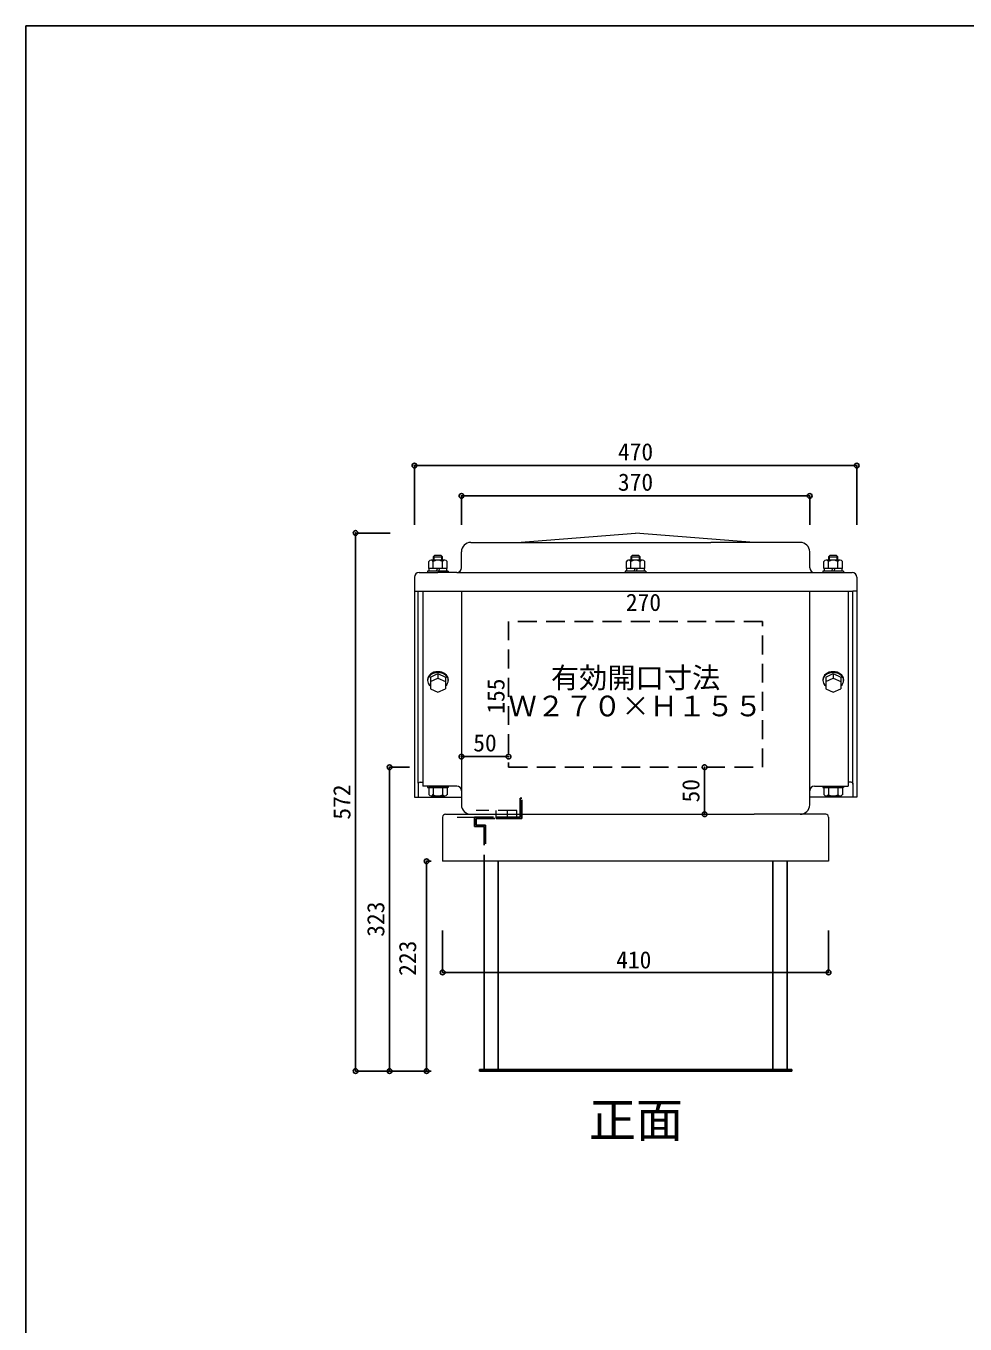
# Model space of a CAD drawing. Units: millimetres at full size, sheet at 1:10. Extents: x -4239 to 4225, y -1370 to 1390.
# Drawn here: x 225 to 1223, y 10 to 1390 of the extents above; entities that cross this region are included whole.
import ezdxf
from ezdxf.enums import TextEntityAlignment as Align

# ---------------------------------------------------------------- set-up
doc = ezdxf.new("R2010")
doc.units = ezdxf.units.MM
doc.header["$LTSCALE"] = 10
doc.header["$PDMODE"] = 32
doc.header["$PDSIZE"] = 5
doc.linetypes.add('DASHED2', pattern=[3, 2, -1])
doc.layers.add('0-0_FRP', color=7, linetype='Continuous', lineweight=18)
for name, color, linetype in [('0-1_SUS', 7, 'Continuous'), ('0-3_開口寸法', 3, 'DASHED2'), ('0-8_FRP寸法', 3, 'Continuous'), ('0-9_SUS寸法', 3, 'Continuous'), ('0-F_図面枠', 7, 'Continuous'), ('3-8', 4, 'Continuous')]:
    doc.layers.add(name, color=color, linetype=linetype)
doc.styles.add('ＭＳ ゴシック', font='')
doc.styles.get('ＭＳ ゴシック').set_extended_font_data('MS Gothic')

msp = doc.modelspace()

# ---------------------------------------------------------------- linework, layer by layer
at = {"layer": '0-0_FRP', "color": 4}
for p, q in [((746.65, 841.3), (872.65, 851.3)), ((998.65, 841.3), (872.65, 851.3)), ((687.65, 814.3), (687.65, 831.3)), ((697.65, 841.3), (792.65, 841.3)), ((792.65, 841.3), (952.65, 841.3)), ((1047.65, 841.3), (952.65, 841.3)), ((1057.65, 814.3), (1057.65, 831.3)), ((666.85, 822.4), (666.85, 826.81)), ((876.85, 822.4), (876.85, 826.81)), ((1086.85, 822.4), (1086.85, 826.81)), ((637.65, 804.3), (637.65, 789.3)), ((642.65, 809.3), (662.65, 809.3)), ((682.65, 809.3), (662.65, 809.3)), ((682.65, 809.3), (1062.65, 809.3)), ((1062.65, 809.3), (1102.65, 809.3)), ((1107.65, 804.3), (1107.65, 789.3)), ((637.65, 791.3), (637.65, 585.3)), ((637.65, 789.3), (641.65, 789.3)), ((641.65, 789.3), (1103.65, 789.3)), ((641.65, 585.3), (641.65, 789.3)), ((646.65, 789.3), (646.65, 582.3)), ((687.65, 789.3), (687.65, 562.3)), ((1057.65, 562.3), (1057.65, 789.3)), ((1098.65, 789.3), (1098.65, 582.3)), ((1107.65, 789.3), (1103.65, 789.3)), ((1103.65, 585.3), (1103.65, 789.3)), ((1107.65, 791.3), (1107.65, 585.3)), ((637.65, 585.3), (637.65, 570.3)), ((643.6, 586.3), (646.65, 586.3)), ((662.65, 582.3), (646.65, 582.3)), ((682.65, 582.3), (662.65, 582.3)), ((1062.65, 582.3), (1082.65, 582.3)), ((1082.65, 582.3), (1098.65, 582.3)), ((1101.65, 586.3), (1098.65, 586.3)), ((1103.65, 585.3), (1103.65, 570.3)), ((1107.65, 585.3), (1107.65, 570.3)), ((637.65, 570.3), (641.65, 570.3)), ((1103.65, 570.3), (1057.65, 570.3)), ((1107.65, 570.3), (1103.65, 570.3)), ((670.65, 552.3), (692.65, 552.3)), ((697.65, 552.3), (724.65, 552.3)), ((697.65, 552.3), (724.65, 552.3)), ((736.65, 552.3), (746.65, 552.3)), ((1074.65, 552.3), (998.65, 552.3)), ((667.65, 549.3), (667.65, 502.3)), ((1077.65, 549.3), (1077.65, 502.3)), ((1077.65, 502.3), (667.65, 502.3))]:
    msp.add_line(p, q, dxfattribs=at)
at = {"layer": '0-0_FRP'}
for p, q in [((652.84, 813.4), (652.84, 820.99)), ((670.02, 822.4), (655.29, 822.4)), ((657.65, 826.01), (667.65, 826.01)), ((657.65, 826.01), (657.65, 822.4)), ((657.75, 813.4), (657.75, 820.99)), ((667.65, 826.01), (666.15, 827.51)), ((667.56, 813.4), (667.56, 820.99)), ((667.65, 822.4), (667.65, 826.01)), ((672.47, 813.4), (672.47, 820.99)), ((862.84, 813.4), (862.84, 820.99)), ((880.02, 822.4), (865.29, 822.4)), ((867.65, 826.01), (877.65, 826.01)), ((867.65, 826.01), (867.65, 822.4)), ((867.75, 813.4), (867.75, 820.99)), ((877.65, 826.01), (876.15, 827.51)), ((877.56, 813.4), (877.56, 820.99)), ((877.65, 822.4), (877.65, 826.01)), ((882.47, 813.4), (882.47, 820.99)), ((1072.84, 813.4), (1072.84, 820.99)), ((1090.02, 822.4), (1075.29, 822.4)), ((1077.65, 826.01), (1087.65, 826.01)), ((1077.65, 826.01), (1077.65, 822.4)), ((1077.75, 813.4), (1077.75, 820.99)), ((1087.65, 826.01), (1086.15, 827.51)), ((1087.56, 813.4), (1087.56, 820.99)), ((1087.65, 822.4), (1087.65, 826.01)), ((1092.47, 813.4), (1092.47, 820.99)), ((651.65, 810.9), (651.65, 809.3)), ((671.65, 810.9), (651.65, 810.9)), ((672.47, 813.4), (652.84, 813.4)), ((653.45, 810.9), (653.45, 813.4)), ((662.41, 813.4), (653.72, 813.4)), ((661.27, 810.9), (653.72, 810.9)), ((661.01, 810.9), (662.15, 813.4)), ((664.3, 813.4), (663.16, 810.9)), ((673.65, 810.9), (663.42, 810.9)), ((672.12, 813.4), (664.56, 813.4)), ((671.85, 813.4), (671.85, 810.9)), ((673.65, 810.9), (673.65, 809.3)), ((861.65, 810.9), (861.65, 809.3)), ((881.65, 810.9), (861.65, 810.9)), ((882.47, 813.4), (862.84, 813.4)), ((882.47, 813.4), (862.84, 813.4)), ((863.45, 810.9), (863.45, 813.4)), ((872.41, 813.4), (863.72, 813.4)), ((872.41, 813.4), (863.72, 813.4)), ((871.27, 810.9), (863.72, 810.9)), ((871.01, 810.9), (872.15, 813.4)), ((874.3, 813.4), (873.16, 810.9)), ((883.65, 810.9), (873.42, 810.9)), ((882.12, 813.4), (874.56, 813.4)), ((882.12, 813.4), (874.56, 813.4)), ((881.85, 813.4), (881.85, 810.9)), ((883.65, 810.9), (883.65, 809.3)), ((1071.65, 810.9), (1071.65, 809.3)), ((1091.65, 810.9), (1071.65, 810.9)), ((1092.47, 813.4), (1072.84, 813.4)), ((1092.47, 813.4), (1072.84, 813.4)), ((1073.45, 810.9), (1073.45, 813.4)), ((1082.41, 813.4), (1073.72, 813.4)), ((1082.41, 813.4), (1073.72, 813.4)), ((1081.27, 810.9), (1073.72, 810.9)), ((1081.01, 810.9), (1082.15, 813.4)), ((1084.3, 813.4), (1083.16, 810.9)), ((1093.65, 810.9), (1083.42, 810.9)), ((1092.12, 813.4), (1084.56, 813.4)), ((1092.12, 813.4), (1084.56, 813.4)), ((1091.85, 813.4), (1091.85, 810.9)), ((1093.65, 810.9), (1093.65, 809.3)), ((654.65, 698.18), (662.65, 701.92)), ((654.65, 698.18), (654.65, 693.27)), ((654.65, 693.27), (662.65, 697)), ((654.65, 693.27), (654.65, 685.79)), ((662.65, 701.92), (662.65, 697)), ((662.65, 701.92), (670.65, 698.18)), ((662.65, 697), (670.65, 693.27)), ((670.65, 698.18), (670.65, 693.27)), ((670.65, 693.27), (670.65, 685.79)), ((1074.65, 698.18), (1082.65, 701.92)), ((1074.65, 698.18), (1074.65, 693.27)), ((1074.65, 693.27), (1082.65, 697)), ((1074.65, 693.27), (1074.65, 685.79)), ((1082.65, 701.92), (1082.65, 697)), ((1082.65, 701.92), (1090.65, 698.18)), ((1082.65, 697), (1090.65, 693.27)), ((1090.65, 698.18), (1090.65, 693.27)), ((1090.65, 693.27), (1090.65, 685.79)), ((654.65, 685.79), (662.65, 682.06)), ((662.65, 682.06), (670.65, 685.79)), ((1074.65, 685.79), (1082.65, 682.06)), ((1082.65, 682.06), (1090.65, 685.79)), ((652.84, 580.7), (652.84, 573.12)), ((673.65, 580.7), (652.84, 580.7)), ((657.75, 580.7), (657.75, 573.12)), ((667.56, 580.7), (667.56, 573.12)), ((672.47, 580.7), (672.47, 573.12)), ((673.65, 582.3), (673.65, 580.7)), ((1072.84, 580.7), (1072.84, 573.12)), ((1093.65, 580.7), (1072.84, 580.7)), ((1077.75, 580.7), (1077.75, 573.12)), ((1087.56, 580.7), (1087.56, 573.12)), ((1092.47, 580.7), (1092.47, 573.12)), ((1093.65, 582.3), (1093.65, 580.7))]:
    msp.add_line(p, q, dxfattribs=at)
at = {"layer": '0-0_FRP', "color": 3}
for p, q in [((651.65, 695.48), (651.65, 694.45)), ((673.65, 695.48), (673.65, 694.45)), ((1071.65, 695.48), (1071.65, 694.45)), ((1093.65, 695.48), (1093.65, 694.45))]:
    msp.add_line(p, q, dxfattribs=at)
at = {"layer": '0-0_FRP', "color": 4, "linetype": 'DASHED2'}
for p, q in [((746.65, 556.3), (703.15, 556.3)), ((724.65, 549.3), (724.65, 556.3)), ((736.65, 549.3), (736.65, 556.3)), ((746.65, 549.3), (746.65, 556.3)), ((682.95, 549.3), (701.65, 549.3))]:
    msp.add_line(p, q, dxfattribs=at)
at = {"layer": '0-0_FRP'}
for points in [[(666.15, 827.51), (659.15, 827.51), (657.65, 826.01)], [(876.15, 827.51), (869.15, 827.51), (867.65, 826.01)], [(1086.15, 827.51), (1079.15, 827.51), (1077.65, 826.01)], [(651.65, 582.3), (651.65, 580.7), (671.65, 580.7)], [(1071.65, 582.3), (1071.65, 580.7), (1091.65, 580.7)], [(670.02, 571.7), (655.29, 571.7), (670.02, 571.7)], [(1090.02, 571.7), (1075.29, 571.7), (1090.02, 571.7)]]:
    msp.add_lwpolyline(points, dxfattribs=at)
at = {"layer": '0-0_FRP', "color": 4}
for points in [[(658.45, 826.81), (658.45, 824.17), (658.45, 822.4)], [(868.45, 826.81), (868.45, 824.17), (868.45, 822.4)], [(1078.45, 826.81), (1078.45, 824.17), (1078.45, 822.4)], [(641.65, 585.3), (641.65, 570.3), (687.65, 570.3)], [(677.65, 552.3), (746.65, 552.3), (998.65, 552.3)]]:
    msp.add_lwpolyline(points, dxfattribs=at)
for centre, radius, start, end in [((697.65, 831.3), 10, 90, 180), ((1047.65, 831.3), 10, 0, 90), ((682.65, 814.3), 5, 270, 0), ((1062.65, 814.3), 5, 180, 270), ((642.65, 804.3), 5, 90, 180), ((1102.65, 804.3), 5, 0, 90), ((643.65, 584.3), 2, 90, 180), ((682.65, 577.3), 5, 0, 90), ((1062.65, 577.3), 5, 90, 180), ((1101.65, 584.3), 2, 0, 90), ((670.65, 549.3), 3, 90, 180), ((697.65, 562.3), 10, 180, 270), ((1047.65, 562.3), 10, 270, 0), ((1074.65, 549.3), 3, 0, 90)]:
    msp.add_arc(centre, radius, start, end, dxfattribs=at)
at = {"layer": '0-0_FRP'}
for centre, radius, start, end in [((655.29, 819.57), 2.83, 29.99985, 149.99985), ((662.65, 813.19), 9.21, 57.79585, 122.2043), ((670.02, 819.57), 2.83, 29.99985, 149.99985), ((865.29, 819.57), 2.83, 29.99985, 149.99985), ((872.65, 813.19), 9.21, 57.79585, 122.2043), ((880.02, 819.57), 2.83, 29.99985, 149.99985), ((1075.29, 819.57), 2.83, 29.99985, 149.99985), ((1082.65, 813.19), 9.21, 57.79585, 122.2043), ((1090.02, 819.57), 2.83, 29.99985, 149.99985), ((655.29, 574.54), 2.83, 210.00015, 330.00015), ((662.65, 580.91), 9.21, 237.7957, 302.20415), ((670.02, 574.54), 2.83, 210.00015, 330.00015), ((1075.29, 574.54), 2.83, 210.00015, 330.00015), ((1082.65, 580.91), 9.21, 237.7957, 302.20415), ((1090.02, 574.54), 2.83, 210.00015, 330.00015)]:
    msp.add_arc(centre, radius, start, end, dxfattribs=at)
at = {"layer": '0-0_FRP', "color": 3}
for centre, start_param, end_param in [((662.65, 695.48), 3.1415927, 6.2831853), ((1082.65, 695.48), 3.1415927, 6.2831853), ((662.65, 694.45), 2.3851363, 7.0396417), ((1082.65, 694.45), 2.3851363, 7.0396417)]:
    msp.add_ellipse(centre, major_axis=(-11, 0), ratio=0.761243, start_param=start_param, end_param=end_param, dxfattribs=at)
at = {"layer": '0-1_SUS', "linetype": 'DASHED2'}
for p, q in [((750.15, 569.3), (751.65, 569.3)), ((751.65, 547.8), (751.65, 569.3)), ((703.15, 547.8), (724.65, 547.8)), ((703.15, 547.8), (703.15, 540.8)), ((703.15, 540.8), (713.15, 540.8)), ((711.65, 539.3), (711.65, 502.3)), ((713.15, 540.8), (713.15, 510.88)), ((724.65, 549.3), (724.65, 547.8)), ((724.65, 547.8), (736.65, 547.8)), ((736.65, 549.3), (736.65, 547.8)), ((736.65, 547.8), (751.65, 547.8))]:
    msp.add_line(p, q, dxfattribs=at)
at = {"layer": '0-1_SUS'}
for p, q in [((711.65, 502.3), (711.65, 280.8)), ((726.65, 502.3), (726.65, 280.8)), ((1018.65, 502.3), (1018.65, 280.8)), ((1033.65, 502.3), (1033.65, 280.8)), ((706.65, 280.8), (706.65, 279.3)), ((706.65, 279.3), (1038.65, 279.3))]:
    msp.add_line(p, q, dxfattribs=at)
at = {"layer": '0-1_SUS', "linetype": 'DASHED2'}
for points in [[(736.65, 549.3), (750.15, 549.3), (750.15, 569.3)], [(701.65, 549.3), (701.65, 539.3), (711.65, 539.3)], [(701.65, 549.3), (724.65, 549.3), (736.65, 549.3)]]:
    msp.add_lwpolyline(points, dxfattribs=at)
at = {"layer": '0-1_SUS'}
msp.add_lwpolyline([(706.65, 280.8), (1038.65, 280.8), (1038.65, 279.3)], dxfattribs=at)
at = {"layer": '0-3_開口寸法', "color": 2}
for p, q in [((737.65, 757.3), (737.65, 602.3)), ((1007.65, 757.3), (737.65, 757.3)), ((1007.65, 602.3), (1007.65, 757.3)), ((737.65, 602.3), (1007.65, 602.3))]:
    msp.add_line(p, q, dxfattribs=at)
at = {"layer": '0-3_開口寸法', "color": 4, "linetype": 'Continuous'}
for p, q in [((687.65, 613.54), (737.65, 613.54)), ((945.98, 552.3), (945.98, 602.3))]:
    msp.add_line(p, q, dxfattribs=at)
at = {"layer": '0-3_開口寸法', "color": 6}
for p in [(687.65, 613.54), (737.65, 613.54), (945.98, 602.3), (945.98, 552.3)]:
    msp.add_point(p, dxfattribs=at)
at = {"layer": '0-8_FRP寸法'}
for p, q in [((637.65, 922.97), (637.65, 859.87)), ((1107.65, 922.97), (1107.65, 859.87)), ((687.65, 890.73), (687.65, 859.87)), ((1057.65, 890.73), (1057.65, 859.87)), ((575.16, 851.3), (612.02, 851.3)), ((611.19, 602.3), (632.6, 602.3)), ((611.19, 602.3), (632.6, 602.3)), ((650.61, 502.3), (655.39, 502.3)), ((667.65, 384.09), (667.65, 428.83)), ((1077.65, 384.09), (1077.65, 428.83)), ((575.16, 279.3), (612.02, 279.3)), ((611.19, 279.3), (655.39, 279.3)), ((611.19, 279.3), (632.6, 279.3))]:
    msp.add_line(p, q, dxfattribs=at)
at = {"layer": '0-8_FRP寸法', "color": 4}
for p, q in [((637.65, 922.97), (1107.65, 922.97)), ((687.65, 890.73), (1057.65, 890.73)), ((650.61, 279.3), (650.61, 502.3)), ((667.65, 384.09), (1077.65, 384.09)), ((1077.65, 384.09), (667.65, 384.09))]:
    msp.add_line(p, q, dxfattribs=at)
at = {"layer": '0-8_FRP寸法', "color": 6}
for p in [(637.65, 922.97), (1107.65, 922.97), (687.65, 890.73), (1057.65, 890.73), (575.16, 851.3), (611.19, 602.3), (650.61, 502.3), (667.65, 384.09), (1077.65, 384.09), (575.16, 279.3), (611.19, 279.3), (650.61, 279.3)]:
    msp.add_point(p, dxfattribs=at)
at = {"layer": '0-F_図面枠'}
msp.add_lwpolyline([(4224.9, -1369.66), (4224.9, 1390.34), (224.9, 1390.34), (224.9, -1369.66)], dxfattribs=at)
at = {"layer": '3-8'}
for p, q in [((575.16, 851.3), (575.16, 279.3)), ((611.19, 602.3), (611.19, 279.3))]:
    msp.add_line(p, q, dxfattribs=at)

# ---------------------------------------------------------------- texts
at = {"layer": '0-0_FRP', "color": 6, "style": 'ＭＳ ゴシック'}
msp.add_text('正面', height=36.66, dxfattribs=at).set_placement((823.11, 197.93), align=Align.BOTTOM_LEFT)
at = {"layer": '0-3_開口寸法', "style": 'ＭＳ ゴシック'}
for s, height, p in [('270', 18.33, (862.34, 762.93)), ('有効開口寸法', 21.99, (782.65, 679.8)), ('Ｗ２７０×Ｈ１５５', 21.99, (737.65, 649.8)), ('50', 18.33, (700.15, 613.54))]:
    msp.add_text(s, height=height, dxfattribs=at).set_placement(p, align=Align.BOTTOM_LEFT)
for s, p in [('155', (738.9, 659.18)), ('50', (945.98, 564.8))]:
    msp.add_text(s, height=18.33, rotation=90, dxfattribs=at).set_placement(p, align=Align.BOTTOM_LEFT)
at = {"layer": '0-8_FRP寸法', "style": 'ＭＳ ゴシック'}
msp.add_text('223', height=18.33, rotation=90, dxfattribs=at).set_placement((644.98, 380.49), align=Align.BOTTOM_LEFT)
msp.add_text('410', height=18.33, dxfattribs=at).set_placement((852.03, 382.84), align=Align.BOTTOM_LEFT)
msp.add_text('410', height=18.33, dxfattribs=at).set_placement((852.03, 382.84), align=Align.BOTTOM_LEFT)
at = {"layer": '0-9_SUS寸法', "style": 'ＭＳ ゴシック'}
for s, p in [('470', (853.9, 922.97)), ('370', (853.9, 890.73))]:
    msp.add_text(s, height=18.33, dxfattribs=at).set_placement(p, align=Align.BOTTOM_LEFT)
for s, p in [('572', (575.16, 546.55)), ('323', (611.19, 422.05))]:
    msp.add_text(s, height=18.33, rotation=90, dxfattribs=at).set_placement(p, align=Align.BOTTOM_LEFT)

doc.saveas('drawing.dxf')
